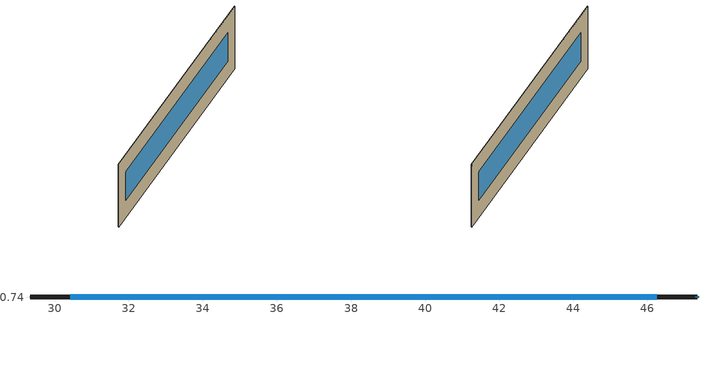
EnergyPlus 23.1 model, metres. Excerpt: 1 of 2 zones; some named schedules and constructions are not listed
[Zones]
Zone_1
 floor outside (90.1-2019 Nonresidential CZ 0 Exterior Floor (Mass)): 47.34,-60.75 29.34,-60.75 29.34,-60.72 47.34,-60.72 z13.4
 wall outside (90.1-2019 Nonresidential CZ 0 Exterior Wall (Mass)): 29.34,-60.75 47.34,-60.75 47.34,-60.72 29.34,-60.72 z13.4:17.4
 wall to Zone_0 (Interior Partition (Mass)_FLIPPED): 29.34,-60.72 29.34,-60.75 z13.4:17.4
 window (DoublePaneLoEe2): 47.34,-60.74 47.34,-60.73 z13.41:17.39; 30.43,-60.75 46.25,-60.75 / 46.25,-60.72 30.43,-60.72 z14.49:16.31
 roof outside (Interior Slab (Mass)): 29.34,-60.75 47.34,-60.75 47.34,-60.72 29.34,-60.72 z17.4
[Schedule:Day:Hourly]
f5d1a5e0-6397-49ba-97f2-50ca594443c5: Fraction, 1, 1, 1, 0, 0, 0, 1, 1, 1, 1, 1, 1, 0, 0, 0, 0, 1, 1, 1, 1, 1, 1, 1, 1
834a503a-e249-46df-be7e-c83462705357: Fraction, 1, 0, 0, 0, 0, 1, 0, 0, 1, 1, 1, 0, 0, 0, 0, 0, 0, 0, 0, 1, 1, 1, 1, 1
40b528ab-b24b-4a97-88ea-20605f0f146e: Fraction, 1, 1, 0, 0, 0, 1, 1, 0, 1, 1, 0, 0, 0, 0, 0, 0, 0, 0, 0, 0, 1, 1, 1, 1
7135fe91-7a56-42d8-9f05-2538765478e6: Fraction, 1, 1, 1, 1, 1, 1, 1, 0, 1, 1, 0, 0, 0, 0, 0, 0, 1, 0, 0, 0, 0, 0, 1, 1
00993750-ca70-45e0-b77b-235518686110: Fraction, 1, 1, 1, 1, 1, 1, 1, 1, 1, 0, 1, 0, 0, 0, 1, 1, 1, 1, 1, 1, 1, 1, 0, 0
4db14749-81ab-4926-98cb-6855e4e341df: Fraction, 0, 0, 0, 0, 0, 0, 0, 0, 0, 1, 0, 1, 1, 0, 1, 1, 1, 1, 1, 0, 1, 1, 1, 0
f0777058-d1e5-416d-9cc5-324919dd1dd5: Fraction, 0, 0, 0, 0, 0, 0, 0, 0, 1, 1, 1, 0, 0, 0, 1, 1, 0, 0, 1, 1, 1, 1, 1, 0
ad8df6dd-6a04-4665-8f9c-641c98253522: Fraction, 1, 1, 1, 1, 1, 1, 1, 1, 1, 1, 0, 1, 0, 0, 0, 1, 1, 1, 1, 1, 1, 1, 1, 1
0558c565-3fe7-4936-a319-ba253aaeb9f8: Fraction, 1, 0, 0, 0, 0, 0, 0, 0, 0, 1, 0, 0, 0, 0, 0, 1, 1, 1, 1, 0, 1, 0, 0, 0
c583e1ed-686b-48c2-985e-9afd4489185b: Fraction, 1, 1, 1, 1, 0, 0, 0, 0, 0, 0, 0, 1, 1, 1, 1, 1, 1, 1, 0, 1, 1, 1, 1, 1
e97c0ad3-0b79-4757-a647-7c3c78aedb3f: Fraction, 1, 0, 1, 1, 0, 1, 1, 0, 1, 1, 0, 0, 0, 1, 1, 0, 1, 1, 1, 1, 1, 1, 1, 1
1d172206-033b-4de1-b687-a3d332ff5e42: Fraction, 1, 1, 1, 1, 0, 0, 0, 0, 1, 1, 0, 0, 1, 1, 1, 1, 1, 1, 1, 1, 1, 1, 1, 1
52084818-adea-4e75-9d54-e9a8c58c24b4: Fraction, 1, 1, 1, 1, 1, 0, 1, 1, 1, 0, 1, 0, 0, 0, 0, 0, 1, 1, 1, 1, 1, 1, 1, 0
de361151-4cdb-48ff-842c-84b03c593cb1: Fraction, 0, 0, 0, 0, 0, 0, 0, 0, 1, 0, 0, 0, 0, 0, 0, 0, 1, 1, 1, 1, 1, 1, 1, 1
e293a58e-ac37-41b5-b4b3-748d6fc0c2e4: Fraction, 1, 1, 1, 1, 1, 1, 1, 1, 1, 0, 0, 0, 0, 0, 0, 1, 1, 1, 1, 1, 1, 1, 1, 1
5d70bbf6-99cd-4a9e-9674-3d1cabe58e25: Fraction, 1, 0, 1, 1, 0, 0, 0, 0, 1, 0, 0, 0, 0, 0, 0, 0, 0, 0, 1, 1, 1, 1, 1, 1
70af1cb2-3b59-410c-b978-c41c9fe6b872: Fraction, 1, 1, 0, 0, 0, 0, 0, 0, 1, 1, 1, 1, 1, 0, 1, 0, 0, 1, 1, 1, 1, 1, 1, 1
b090a75d-d048-4e4b-940b-c92555f4c8f9: Fraction, 1, 1, 0, 0, 0, 0, 0, 0, 0, 0, 1, 1, 1, 1, 1, 1, 1, 1, 1, 1, 0, 1, 1, 1
50fb4844-370f-45b0-8b5b-3bcb33a40b30: Fraction, 0, 0, 0, 0, 0, 1, 1, 1, 1, 1, 1, 0, 0, 0, 0, 0, 0, 1, 1, 1, 1, 1, 1, 1
cc31ba9f-1ee9-4753-8b7c-ad5efeb59152: Fraction, 1, 0, 0, 0, 0, 0, 0, 1, 1, 1, 1, 1, 1, 1, 1, 1, 0, 0, 0, 0, 0, 0, 0, 0
eb9240b8-c6c5-4c04-99bb-64eb8d129f8a: Fraction, 1, 0, 1, 1, 0, 1, 1, 1, 1, 1, 1, 1, 0, 1, 1, 1, 1, 1, 1, 1, 1, 1, 1, 1
c9663958-a7d0-4dcb-babd-867d2b9d6023: Fraction, 1, 0, 0, 0, 0, 0, 0, 0, 0, 0, 1, 1, 1, 1, 1, 0, 0, 1, 1, 1, 1, 1, 1, 1
266df083-0884-4cda-86ed-0fb728643cb4: Fraction, 0, 0, 0, 1, 0, 0, 0, 0, 1, 1, 0, 0, 0, 0, 0, 0, 0, 0, 1, 1, 1, 1, 1, 1
25f711dd-86ad-49a7-a50a-27051020677c: Fraction, 1, 0, 1, 1, 1, 1, 1, 1, 1, 1, 0, 1, 1, 1, 0, 0, 0, 0, 0, 1, 1, 1, 1, 0
cb2b745d-1443-4041-af2b-6512f7c50947: Fraction, 0, 0, 0, 0, 0, 1, 0, 0, 0, 1, 1, 1, 1, 0, 0, 1, 1, 1, 1, 1, 1, 1, 1, 0
7b73f9e4-3ce3-4b6e-9f3a-9817c56a7b8a: Fraction, 0, 0, 0, 0, 0, 0, 1, 1, 1, 1, 1, 0, 0, 0, 0, 0, 0, 1, 1, 1, 1, 1, 1, 1
0651a473-47fb-415e-bf40-3d1976d4ff57: Fraction, 1, 0, 0, 0, 0, 0, 0, 1, 1, 1, 1, 0, 0, 0, 0, 1, 1, 1, 1, 1, 1, 1, 1, 1
0de7f3b1-aa4d-4f06-9cab-08b2713187fb: Fraction, 1, 1, 0, 0, 0, 0, 0, 1, 1, 1, 0, 0, 0, 0, 1, 1, 1, 1, 1, 1, 1, 1, 1, 1
1271fc63-bc26-4072-b415-f69ceb92282d: Fraction, 0, 0, 0, 0, 0, 0, 0, 1, 1, 0, 0, 0, 1, 1, 1, 1, 1, 1, 1, 1, 1, 1, 1, 1
b585e86e-29a6-43fa-8105-49bf3a663720: Fraction, 0, 0, 0, 0, 0, 0, 0, 0, 1, 0, 0, 1, 1, 1, 0, 0, 1, 1, 1, 1, 1, 1, 1, 1
649ff305-3d52-4711-a6c2-b030d9be3ffd: Fraction, 1, 1, 1, 0, 0, 0, 1, 1, 1, 0, 0, 0, 0, 0, 0, 0, 0, 0, 1, 1, 1, 1, 1, 1
69a3fa37-fe09-41fe-966e-d521aa723097: Fraction, 1, 1, 1, 1, 1, 1, 1, 0, 0, 0, 0, 1, 1, 1, 1, 1, 1, 1, 1, 1, 1, 1, 1, 0
8d8739d7-ab47-4c96-8224-8894a763cc09: Fraction, 0, 0, 0, 0, 0, 0, 0, 0, 1, 1, 1, 0, 0, 0, 0, 1, 1, 1, 0, 0, 0, 0, 0, 0
56184e29-b744-4d01-84f5-54075bb5d5a8: Fraction, 0, 0, 0, 0, 0, 0, 0, 0, 0, 0, 0, 0, 0, 0, 0, 1, 1, 1, 1, 0, 0, 0, 1, 0
251d444d-66a2-4a1c-a6f9-01c396263dd5: Fraction, 0, 0, 0, 0, 0, 0, 0, 0, 1, 1, 0, 0, 1, 0, 1, 1, 1, 1, 1, 1, 1, 1, 1, 0
2abd06fe-40c1-47d0-92f8-d2feeba2e34f: Fraction, 0, 0, 0, 0, 0, 0, 0, 1, 1, 1, 0, 1, 1, 1, 1, 1, 1, 1, 1, 0, 0, 0, 0, 0
c8f551f0-d073-4ae7-8426-7f1f31d9bbf2: Fraction, 0, 0, 0, 0, 0, 1, 1, 1, 1, 1, 0, 0, 0, 0, 0, 0, 0, 1, 1, 1, 1, 1, 1, 1
547f62c9-fc6b-4101-8a49-48ed2c2a12c7: Fraction, 0, 0, 0, 0, 0, 0, 0, 0, 0, 0, 1, 1, 1, 1, 1, 1, 0, 1, 1, 1, 1, 1, 1, 1
4bbf57fa-955c-4be7-a4d1-47c4f3d376ce: Fraction, 0, 0, 0, 0, 0, 0, 0, 0, 0, 0, 0, 0, 1, 1, 1, 1, 1, 1, 1, 1, 1, 0, 0, 0
57ea373a-9558-46b7-888c-cff4cecdf39d: Fraction, 0, 0, 0, 0, 0, 0, 0, 1, 1, 1, 0, 0, 0, 0, 0, 0, 0, 1, 1, 1, 1, 0, 0, 0
5ad0b89c-468b-4c6a-82e9-828a6b0adbc9: Fraction, 0, 0, 0, 0, 0, 0, 0, 0, 1, 1, 0, 0, 0, 0, 1, 0, 0, 0, 0, 0, 0, 0, 0, 0
2068819d-2022-4913-a7a0-d9097976ee1c: Fraction, 0, 0, 0, 0, 0, 0, 0, 0, 0, 1, 1, 1, 1, 0, 1, 1, 1, 1, 1, 1, 1, 1, 1, 1
d8294980-c50d-4880-a609-9bdb457263eb: Fraction, 0, 0, 0, 0, 0, 0, 0, 0, 1, 0, 0, 0, 0, 0, 0, 0, 0, 1, 0, 0, 0, 0, 0, 0
097f9c3a-d27e-41a0-bfda-fe65a8a4e2c4: Fraction, 0, 0, 0, 0, 0, 0, 0, 0, 1, 1, 0, 0, 0, 0, 0, 0, 1, 1, 1, 1, 1, 1, 0, 0
d8f0fdb0-e239-4a39-a5ba-0a95422f73f9: Fraction, 0, 0, 0, 0, 0, 0, 0, 1, 1, 1, 0, 0, 0, 1, 1, 1, 1, 0, 0, 0, 0, 0, 0, 0
d350e619-d052-476a-8d7c-f026fe475d27: Fraction, 0, 0, 0, 0, 0, 0, 0, 0, 1, 1, 0, 0, 0, 0, 0, 0, 0, 1, 1, 1, 1, 1, 1, 0
5ed2b973-8a70-441e-8955-e952670afdec: Fraction, 0, 0, 0, 0, 1, 0, 0, 1, 1, 1, 1, 0, 0, 0, 0, 0, 1, 1, 1, 1, 1, 1, 1, 1
ddcc7ac5-1b7a-49e7-b455-ee573a5f7601: Fraction, 1, 1, 1, 1, 1, 0, 0, 0, 1, 1, 1, 1, 1, 0, 1, 1, 1, 1, 1, 1, 1, 1, 1, 1
b9504567-0681-43a5-86fa-be2ccce5e768: Fraction, 0, 0, 0, 0, 0, 0, 0, 0, 1, 1, 0, 0, 0, 0, 1, 1, 1, 1, 1, 1, 1, 1, 1, 1
55e555a3-736d-4f00-b633-9bdee2a6accf: Fraction, 1, 1, 1, 1, 1, 1, 1, 0, 1, 1, 1, 1, 1, 0, 1, 1, 1, 1, 1, 1, 1, 1, 0, 0
c167cb18-662b-444c-bd0f-45ddf4aaa0cd: Fraction, 0, 0, 0, 0, 0, 0, 0, 0, 1, 1, 1, 0, 1, 1, 1, 1, 1, 1, 1, 1, 1, 0, 0, 0
a1c5e63c-e50d-4efc-b3dd-188784d7fac2: Fraction, 0, 0, 0, 0, 0, 0, 0, 0, 1, 1, 1, 1, 0, 0, 0, 1, 1, 1, 1, 1, 1, 1, 0, 0
b4f91867-db87-4c45-bc3e-e562c32eb691: Fraction, 0, 0, 0, 0, 0, 0, 0, 0, 0, 1, 1, 1, 0, 0, 1, 1, 1, 1, 1, 0, 0, 0, 0, 0
479f52f3-6b6c-4cd3-905e-ec135258c3d9: Fraction, 0, 0, 0, 0, 0, 0, 0, 0, 1, 0, 1, 1, 0, 0, 0, 0, 0, 0, 0, 0, 0, 0, 0, 0
648d12e7-f0b5-447e-9d0d-eb64784abc1f: Fraction, 0, 0, 0, 0, 0, 0, 0, 0, 1, 1, 0, 1, 1, 1, 1, 1, 1, 1, 0, 0, 0, 0, 0, 0
b2d7dd44-d561-4be0-9d96-f4923cd3843a: Fraction, 0, 0, 0, 0, 0, 0, 0, 0, 0, 1, 1, 1, 1, 0, 1, 1, 1, 1, 0, 0, 0, 0, 0, 0
ac3ede4a-53c5-4899-9bc6-6f0a74a91907: Fraction, 0, 0, 0, 0, 0, 0, 0, 0, 0, 1, 1, 1, 0, 1, 1, 1, 1, 1, 1, 1, 1, 1, 1, 0
7917cbc3-52cc-41a0-86b2-997aec3db33b: Fraction, 0, 0, 0, 0, 0, 0, 0, 0, 0, 1, 1, 1, 0, 0, 0, 0, 1, 0, 0, 0, 0, 0, 0, 0
39cac266-b7b9-4523-98dc-ade6eb0e8bfd: Fraction, 0, 0, 0, 0, 0, 0, 0, 0, 1, 1, 0, 0, 1, 1, 1, 1, 0, 0, 0, 0, 0, 0, 0, 0
660b3870-0330-448d-b454-09c3004d202d: Fraction, 0, 0, 0, 0, 0, 0, 0, 0, 1, 1, 1, 1, 0, 0, 0, 0, 0, 0, 0, 0, 0, 0, 0, 0
4a3f2344-7e8c-4ad2-aa5b-dbd3b93c8778: Fraction, 0, 0, 0, 0, 0, 0, 0, 0, 1, 1, 1, 1, 1, 1, 1, 0, 0, 0, 0, 0, 0, 0, 0, 0
9b343f60-4260-420f-ada2-4a644afccd8f: Fraction, 0, 0, 0, 0, 0, 0, 0, 0, 0, 0, 0, 0, 0, 0, 0, 1, 1, 1, 0, 0, 0, 0, 0, 0
c8860e63-abbe-4bcc-8dc7-3e1013d30b13: Fraction, 0, 0, 0, 0, 0, 0, 0, 0, 1, 0, 0, 0, 0, 0, 0, 0, 0, 0, 0, 0, 0, 0, 0, 0
5168f774-e662-4435-bb4b-956d79bc2e65: Fraction, 0, 0, 0, 0, 0, 0, 0, 0, 0, 1, 1, 1, 1, 1, 1, 1, 0, 0, 1, 1, 1, 1, 0, 0
22a0db62-222c-49f5-823f-4f76a1125767: Fraction, 0, 0, 0, 0, 0, 0, 0, 1, 1, 1, 0, 0, 0, 0, 0, 0, 0, 1, 1, 1, 1, 1, 1, 1
b31e953b-c2a3-4bfe-8ae2-437e34550fe0: Fraction, 1, 0, 0, 0, 0, 0, 0, 0, 1, 1, 0, 1, 0, 0, 0, 1, 1, 1, 1, 1, 1, 1, 1, 0
470eb5df-6f6b-4068-b108-31dfa416070a: Fraction, 0, 0, 0, 0, 0, 0, 0, 0, 1, 1, 1, 0, 0, 0, 1, 1, 1, 0, 0, 0, 0, 0, 0, 0
d7f2002d-5580-4785-b2de-43a7e0ba4d24: Fraction, 0, 0, 0, 0, 0, 0, 0, 0, 1, 1, 0, 0, 0, 0, 0, 0, 0, 0, 1, 1, 1, 1, 0, 0
a75d0288-6a93-401a-82f9-e7e0be9e3cba: Fraction, 0, 0, 0, 0, 0, 0, 0, 0, 1, 1, 0, 1, 1, 1, 0, 0, 0, 0, 0, 0, 0, 0, 0, 0
c7fe85d0-79f3-49e5-a3b2-9cb138e82a17: Fraction, 0, 0, 0, 0, 0, 0, 0, 0, 1, 1, 1, 0, 0, 1, 1, 1, 1, 1, 1, 1, 0, 0, 0, 0
87b89377-3dce-4c90-8bb8-d00c576dd912: Fraction, 0, 0, 0, 0, 0, 0, 0, 0, 1, 1, 0, 0, 0, 0, 1, 1, 0, 1, 1, 1, 1, 0, 0, 0
668b4129-e88f-4247-9eb3-4e021877a03a: Fraction, 0, 0, 0, 0, 0, 0, 0, 0, 0, 1, 0, 0, 0, 0, 0, 0, 0, 1, 1, 1, 1, 1, 0, 0
00a602ec-3daa-42a6-84f3-4829cd9022bd: Fraction, 0, 0, 0, 0, 0, 0, 0, 0, 1, 1, 0, 0, 0, 1, 0, 0, 1, 1, 0, 0, 0, 0, 0, 0
aae20ac7-a2fd-47e7-bbc6-162e5368072a: Fraction, 0, 0, 0, 0, 0, 0, 0, 0, 0, 1, 1, 1, 1, 0, 1, 1, 1, 1, 1, 1, 1, 0, 0, 0
24e04d6f-dd86-4c5d-8fa2-72ba4f1b1cd3: Fraction, 0, 0, 0, 0, 0, 0, 0, 0, 1, 1, 1, 0, 0, 0, 0, 1, 1, 1, 1, 1, 1, 1, 1, 1
dcfae260-cad7-479b-a577-a3038f96baa6: Fraction, 1, 0, 0, 0, 0, 0, 0, 1, 1, 1, 0, 0, 0, 0, 1, 1, 1, 1, 1, 1, 0, 0, 0, 1
581256a3-3e54-4c03-acab-065a5a39c91d: Fraction, 1, 1, 1, 1, 1, 1, 1, 1, 1, 1, 1, 0, 0, 1, 1, 0, 1, 1, 1, 1, 1, 1, 1, 1
365f37a5-ea59-4d15-b4fb-91f5dbe10636: Fraction, 1, 1, 1, 1, 1, 1, 1, 1, 1, 1, 1, 0, 0, 0, 0, 1, 1, 1, 1, 1, 1, 1, 1, 1
4f2bdeaa-5073-482e-b276-0c9ba3e5faa0: Fraction, 1, 1, 1, 1, 1, 1, 1, 1, 1, 1, 1, 0, 1, 1, 1, 1, 1, 1, 1, 1, 1, 1, 1, 1
06b46dd5-e259-4654-8e2b-7897db854d17: Fraction, 1, 1, 1, 1, 0, 1, 1, 1, 1, 1, 1, 0, 0, 0, 1, 1, 1, 1, 1, 1, 1, 1, 1, 1
01516a93-0431-4873-84aa-28a3286a1e04: Fraction, 1, 1, 1, 1, 0, 1, 1, 1, 1, 1, 1, 0, 0, 0, 1, 0, 0, 0, 1, 1, 0, 0, 0, 0
681f37a6-6326-4c42-98c4-aea2e0d3394b: Fraction, 0, 0, 0, 1, 0, 0, 0, 0, 1, 0, 0, 0, 0, 0, 0, 0, 0, 0, 0, 0, 0, 0, 0, 0
c176fbd7-a6fb-4d14-9e88-08ab9a2c7927: Fraction, 0, 0, 0, 0, 0, 0, 0, 0, 0, 1, 1, 1, 0, 0, 1, 1, 0, 0, 0, 0, 0, 0, 0, 0
5cb91022-5bbc-4216-a2af-84318086daa2: Fraction, 0, 0, 0, 0, 0, 0, 0, 0, 0, 1, 1, 0, 0, 1, 0, 1, 0, 0, 1, 0, 1, 1, 0, 1
90e0683e-8af5-4199-b457-4414ea3da4ff: Fraction, 1, 0, 0, 0, 0, 0, 0, 0, 0, 0, 0, 0, 0, 1, 1, 1, 1, 1, 1, 1, 0, 0, 0, 0
2847e3df-52d9-4424-8448-ceea1d3f8976: Fraction, 0, 0, 0, 0, 0, 0, 0, 0, 0, 0, 0, 0, 1, 1, 1, 1, 1, 1, 1, 0, 0, 0, 0, 0
92851f47-a7b3-40e3-b988-ea3d367d2589: Fraction, 0, 0, 0, 0, 0, 0, 0, 0, 0, 0, 0, 0, 0, 0, 1, 0, 0, 0, 1, 0, 0, 0, 0, 0
3a7e4ad3-d68d-48fc-a14b-5cb408ea5f59: Fraction, 0, 0, 0, 0, 0, 0, 0, 0, 0, 1, 1, 1, 1, 1, 1, 1, 1, 1, 1, 1, 0, 0, 0, 0
d3344303-c76c-4501-8331-b3f9c1a6b319: Fraction, 0, 0, 0, 0, 0, 0, 0, 0, 1, 1, 1, 1, 0, 0, 0, 0, 1, 1, 1, 1, 1, 1, 0, 1
fc298598-0034-4ba1-bf1b-378f0cef5a2d: Fraction, 0, 0, 0, 0, 0, 0, 0, 0, 0, 0, 1, 0, 0, 0, 0, 1, 1, 1, 1, 1, 0, 0, 0, 1
1dc9d93e-2f7a-4b95-ba1d-b346b72c6484: Fraction, 0, 0, 0, 0, 0, 0, 0, 0, 0, 1, 1, 1, 1, 0, 0, 0, 0, 0, 0, 0, 0, 0, 0, 0
5fb0e2a8-d617-4c5e-aa79-ddb787e3fd70: Fraction, 0, 0, 0, 0, 0, 0, 0, 0, 0, 0, 1, 1, 1, 1, 1, 1, 1, 0, 1, 0, 0, 0, 0, 0
795e3d23-e59d-49e2-85e3-50dad5314516: Fraction, 0, 0, 0, 0, 0, 0, 0, 0, 1, 1, 1, 1, 0, 1, 0, 1, 0, 0, 0, 0, 1, 0, 0, 0
0186de83-fc95-42b5-bd75-67243f512df4: Fraction, 0, 0, 0, 0, 0, 0, 0, 0, 1, 1, 1, 1, 0, 1, 1, 1, 1, 1, 1, 1, 1, 0, 0, 0
84b0c0d7-28bb-4cf5-bfe2-203083b965c4: Fraction, 0, 0, 0, 0, 0, 0, 0, 0, 1, 1, 1, 0, 1, 0, 0, 1, 1, 1, 1, 1, 1, 1, 1, 0
423df983-0fd7-428a-ba98-7a18617dee60: Fraction, 0, 0, 1, 1, 0, 0, 1, 0, 1, 1, 1, 1, 0, 1, 1, 1, 1, 1, 1, 1, 1, 1, 1, 1
53111c19-1169-4eed-ada1-99b328f13db2: Fraction, 1, 1, 0, 1, 1, 1, 0, 1, 1, 1, 1, 1, 1, 0, 0, 1, 1, 1, 1, 1, 1, 1, 1, 1
1fb1c6cc-d0a8-48c9-85fb-d79653113b73: Fraction, 1, 1, 1, 1, 1, 1, 1, 1, 1, 1, 1, 0, 0, 0, 0, 0, 1, 1, 1, 1, 1, 1, 0, 1
a9b97e25-2992-43b3-96a8-ced0c78f38d0: Fraction, 0, 0, 1, 1, 0, 1, 1, 0, 1, 1, 1, 0, 0, 0, 0, 1, 1, 1, 1, 1, 1, 1, 1, 1
b1740e64-edf9-4d94-a5fe-62798b45e813: Fraction, 1, 0, 1, 0, 0, 0, 0, 0, 1, 1, 1, 0, 0, 0, 0, 0, 1, 1, 1, 1, 1, 1, 1, 1
01f54c2f-e995-4fdd-8a70-d750e93bc324: Fraction, 1, 0, 0, 0, 0, 0, 0, 0, 1, 1, 1, 1, 0, 0, 0, 0, 1, 1, 1, 1, 1, 1, 1, 1
1b854252-a1ce-450d-85da-e009f3b93e1f: Fraction, 1, 1, 1, 0, 0, 1, 1, 0, 1, 1, 1, 0, 0, 0, 0, 0, 1, 1, 1, 1, 1, 1, 1, 1
f66de179-5b4e-4e87-946d-90d6a76bc50e: Fraction, 1, 0, 0, 0, 0, 1, 1, 0, 1, 1, 1, 1, 1, 1, 1, 1, 1, 1, 1, 1, 1, 1, 0, 0
[Schedule:Year]
CoolAvail_Zone_0: Fraction, CoolAvail_Zone_0_0, 1, 1, 1, 7, CoolAvail_Zone_0_1, 1, 8, 1, 14, CoolAvail_Zone_0_2, 1, 15, 1, 21, CoolAvail_Zone_0_3, 1, 22, 1, 28, CoolAvail_Zone_0_4, 1, 29, 2, 4, CoolAvail_Zone_0_5, 2, 5, 2, 11, CoolAvail_Zone_0_6, 2, 12, 2, 18, CoolAvail_Zone_0_7, 2, 19, 2, 25, CoolAvail_Zone_0_8, 2, 26, 3, 4, CoolAvail_Zone_0_9, 3, 5, 3, 11, CoolAvail_Zone_0_10, 3, 12, 3, 18, CoolAvail_Zone_0_11, 3, 19, 3, 25, CoolAvail_Zone_0_12, 3, 26, 4, 1, CoolAvail_Zone_0_13, 4, 2, 4, 8, CoolAvail_Zone_0_14, 4, 9, 4, 15, CoolAvail_Zone_0_15, 4, 16, 4, 22, CoolAvail_Zone_0_16, 4, 23, 4, 29, CoolAvail_Zone_0_17, 4, 30, 5, 6, CoolAvail_Zone_0_18, 5, 7, 5, 13, CoolAvail_Zone_0_19, 5, 14, 5, 20, CoolAvail_Zone_0_20, 5, 21, 5, 27, CoolAvail_Zone_0_21, 5, 28, 6, 3, CoolAvail_Zone_0_22, 6, 4, 6, 10, CoolAvail_Zone_0_23, 6, 11, 6, 17, CoolAvail_Zone_0_24, 6, 18, 6, 24, CoolAvail_Zone_0_25, 6, 25, 7, 1, CoolAvail_Zone_0_26, 7, 2, 7, 8, CoolAvail_Zone_0_27, 7, 9, 7, 15, CoolAvail_Zone_0_28, 7, 16, 7, 22, CoolAvail_Zone_0_29, 7, 23, 7, 29, CoolAvail_Zone_0_30, 7, 30, 8, 5, CoolAvail_Zone_0_31, 8, 6, 8, 12, CoolAvail_Zone_0_32, 8, 13, 8, 19, CoolAvail_Zone_0_33, 8, 20, 8, 26, CoolAvail_Zone_0_34, 8, 27, 9, 2, CoolAvail_Zone_0_35, 9, 3, 9, 9, CoolAvail_Zone_0_36, 9, 10, 9, 16, CoolAvail_Zone_0_37, 9, 17, 9, 23, CoolAvail_Zone_0_38, 9, 24, 9, 30, CoolAvail_Zone_0_39, 10, 1, 10, 7, CoolAvail_Zone_0_40, 10, 8, 10, 14, CoolAvail_Zone_0_41, 10, 15, 10, 21, CoolAvail_Zone_0_42, 10, 22, 10, 28, CoolAvail_Zone_0_43, 10, 29, 11, 4, CoolAvail_Zone_0_44, 11, 5, 11, 11, CoolAvail_Zone_0_45, 11, 12, 11, 18, CoolAvail_Zone_0_46, 11, 19, 11, 25, CoolAvail_Zone_0_47, 11, 26, 12, 2, CoolAvail_Zone_0_48, 12, 3, 12, 9, CoolAvail_Zone_0_49, 12, 10, 12, 16, CoolAvail_Zone_0_50, 12, 17, 12, 23, CoolAvail_Zone_0_51, 12, 24, 12, 30, CoolAvail_Zone_0_52, 12, 31, 12, 31
[Schedule:Week:Daily]
CoolAvail_Zone_0_0: 5e122dd7-fc3c-455a-91ce-cf76c236a0cb, 5821922f-d7f5-49cc-95d3-01a9df49b309, d53c5f77-82d2-41ba-aa09-8cbb5e060767, 5e438c21-30e0-4979-9ffc-b9c7a94951c6, 82dbc832-7277-4d18-b28b-98d28c5e9800, e00d17ef-e2a7-4de6-9a70-2ee0f59d9fa1, 7450ac93-0c0c-4cf2-a4e2-7dc199182cfc, 5e122dd7-fc3c-455a-91ce-cf76c236a0cb, 5e122dd7-fc3c-455a-91ce-cf76c236a0cb, 5e122dd7-fc3c-455a-91ce-cf76c236a0cb, 5e122dd7-fc3c-455a-91ce-cf76c236a0cb, 5e122dd7-fc3c-455a-91ce-cf76c236a0cb
CoolAvail_Zone_0_1: 0ff2f873-fb49-4e20-8d10-565a3b00dc39, 1a274ab9-2811-4375-acb8-fe74c0e1f599, d08ff17a-5e42-439a-b4be-9707794e3755, d85c121b-daa8-4dde-a096-e8c03d4e692b, 88fd34f4-6b6f-4afe-afb2-52d121bda770, c72608ba-3e29-4bfe-ac27-303a3d67ff78, ff2cd8d4-971d-4592-861e-2a5160faf72f, 0ff2f873-fb49-4e20-8d10-565a3b00dc39, 0ff2f873-fb49-4e20-8d10-565a3b00dc39, 0ff2f873-fb49-4e20-8d10-565a3b00dc39, 0ff2f873-fb49-4e20-8d10-565a3b00dc39, 0ff2f873-fb49-4e20-8d10-565a3b00dc39
CoolAvail_Zone_0_2: 71ee23fc-8e54-4c46-8304-564569b59674, b74d8b39-a10c-406f-bd32-2eb5639977a8, 88fd34f4-6b6f-4afe-afb2-52d121bda770, 3895e1ee-9798-4a8f-baf8-f37ce22933a2, 5821922f-d7f5-49cc-95d3-01a9df49b309, 89738c9d-eb16-46f0-9bcf-dd41f163f8d1, ab1d63d7-9c1c-4044-945e-2cccc5c98ef7, 71ee23fc-8e54-4c46-8304-564569b59674, 71ee23fc-8e54-4c46-8304-564569b59674, 71ee23fc-8e54-4c46-8304-564569b59674, 71ee23fc-8e54-4c46-8304-564569b59674, 71ee23fc-8e54-4c46-8304-564569b59674
CoolAvail_Zone_0_3: cddc467d-18ef-4ccf-9a41-54f2c3da8b83, efd77838-4eec-4c5f-b8a6-eb490e463796, 05384fea-2b85-4b80-916d-ceec533a70d3, df30fd45-5156-46b1-aa4e-a0309ff7c48d, 3f71a803-6c39-4e5f-9eb4-17e68875ec3f, 5e122dd7-fc3c-455a-91ce-cf76c236a0cb, 4abe63dc-5a91-4857-8f23-7b3173fbe13d, cddc467d-18ef-4ccf-9a41-54f2c3da8b83, cddc467d-18ef-4ccf-9a41-54f2c3da8b83, cddc467d-18ef-4ccf-9a41-54f2c3da8b83, cddc467d-18ef-4ccf-9a41-54f2c3da8b83, cddc467d-18ef-4ccf-9a41-54f2c3da8b83
CoolAvail_Zone_0_4: 22645a95-e3e3-4e47-84ce-e19694097d5c, bb3770ab-cf0f-4f57-8f92-2efa38df5a7f, 51b73933-5faa-4f33-a4c3-e0e3dc2e2ccb, b2c723f9-7210-49c5-a962-b0575fcffbbf, bc49ab0f-7a72-41f3-b279-637d69c6387c, 9e81d430-3ed5-46fe-ab75-ad17a892c4a9, bb3770ab-cf0f-4f57-8f92-2efa38df5a7f, 22645a95-e3e3-4e47-84ce-e19694097d5c, 22645a95-e3e3-4e47-84ce-e19694097d5c, 22645a95-e3e3-4e47-84ce-e19694097d5c, 22645a95-e3e3-4e47-84ce-e19694097d5c, 22645a95-e3e3-4e47-84ce-e19694097d5c
CoolAvail_Zone_0_5: 6307b9c6-eb23-4573-a101-3bf559213b7d, c710e749-c721-469a-aeb5-de86940a6e32, 174daae5-29e5-427d-9ea0-9fa2c1f4bbc1, 3abb5433-6146-46cf-a2d8-ef45da5e2195, 75bf80d9-d167-41d4-a0d0-fd2988daea69, 10b1b44d-dea7-420f-bdb8-75d08d7788a4, bc55d591-1191-42e6-8778-6c6176139bc8, 6307b9c6-eb23-4573-a101-3bf559213b7d, 6307b9c6-eb23-4573-a101-3bf559213b7d, 6307b9c6-eb23-4573-a101-3bf559213b7d, 6307b9c6-eb23-4573-a101-3bf559213b7d, 6307b9c6-eb23-4573-a101-3bf559213b7d
CoolAvail_Zone_0_6: 0924134b-173e-42d0-83c3-50524885f67f, 0b8343a3-87ff-4615-8658-660655e90c54, aa2e3497-5377-4023-bac5-c46c7ccaf27e, becf1bd3-00d3-4d2f-9c88-8ab20a3ac017, 6aa3420e-d737-4b97-ae4f-f514ed72c0b2, 498c9cd0-02e1-4c7a-9da3-5a71b669dba6, 064ffd58-fe0f-4059-8b37-1194e96d6c5a, 0924134b-173e-42d0-83c3-50524885f67f, 0924134b-173e-42d0-83c3-50524885f67f, 0924134b-173e-42d0-83c3-50524885f67f, 0924134b-173e-42d0-83c3-50524885f67f, 0924134b-173e-42d0-83c3-50524885f67f
CoolAvail_Zone_0_7: 5ef7cb9b-9379-403d-9152-8658c2eaef7a, 36c48860-7a86-42f1-b6d6-99d621bf7ac0, 4861dc03-ebd6-44d1-8958-e8c6b7cf11cb, 94a48080-6958-457c-80d4-3e8a4d83598d, 00bad071-4823-44d2-be8c-a076b2d41e89, 3215bba3-f9b7-4d2a-af9d-cc108d520b90, a6b48c90-2a71-45d3-b041-0a9cec46d0b3, 5ef7cb9b-9379-403d-9152-8658c2eaef7a, 5ef7cb9b-9379-403d-9152-8658c2eaef7a, 5ef7cb9b-9379-403d-9152-8658c2eaef7a, 5ef7cb9b-9379-403d-9152-8658c2eaef7a, 5ef7cb9b-9379-403d-9152-8658c2eaef7a
CoolAvail_Zone_0_8: 1cbce906-97d4-4ec7-ae47-a3bdfe9499be, 6f149a5b-a1b8-4ed3-bb08-67313d811afe, ca01c2e8-bfcb-45dc-951e-a4c669cc0a5e, 36e392e8-60ae-423c-a4a0-73e230f3a3f3, 0b07ec8c-5feb-4090-8414-4b6f69d20ece, 3a1c02f4-2602-4e34-8a79-8eeb042f8d18, fccea0fb-0cdf-4d19-8bc5-56d01fc2e149, 1cbce906-97d4-4ec7-ae47-a3bdfe9499be, 1cbce906-97d4-4ec7-ae47-a3bdfe9499be, 1cbce906-97d4-4ec7-ae47-a3bdfe9499be, 1cbce906-97d4-4ec7-ae47-a3bdfe9499be, 1cbce906-97d4-4ec7-ae47-a3bdfe9499be
CoolAvail_Zone_0_9: 9dffd2d2-ea2b-45bc-a19b-1c83e8c5dffe, 86a68de1-1fc0-4712-bec6-8d038104b2fb, fccea0fb-0cdf-4d19-8bc5-56d01fc2e149, 1c8c916a-9d94-4f69-8406-a001143061ab, 0a62f615-5626-4ed9-bee6-f5f5645c271f, 486e0cb7-fb5f-42e0-b959-23532784b55e, 65d83b76-d768-4316-916d-8ff87edf8221, 9dffd2d2-ea2b-45bc-a19b-1c83e8c5dffe, 9dffd2d2-ea2b-45bc-a19b-1c83e8c5dffe, 9dffd2d2-ea2b-45bc-a19b-1c83e8c5dffe, 9dffd2d2-ea2b-45bc-a19b-1c83e8c5dffe, 9dffd2d2-ea2b-45bc-a19b-1c83e8c5dffe
CoolAvail_Zone_0_10: f33c251f-c448-4f34-acdc-9296913cb963, fccea0fb-0cdf-4d19-8bc5-56d01fc2e149, 1e64c5f0-ea69-499c-a3f2-88cb54c70e39, 25650708-a871-45eb-983e-905203d9f1ac, 40dcebbc-e193-4cdf-aa9b-9fb6ebe96a95, 686fb87a-657e-48a5-aab9-e3a89b5e11d2, 7d85447e-d884-4ef5-9efd-b0ee5bd0f9b9, f33c251f-c448-4f34-acdc-9296913cb963, f33c251f-c448-4f34-acdc-9296913cb963, f33c251f-c448-4f34-acdc-9296913cb963, f33c251f-c448-4f34-acdc-9296913cb963, f33c251f-c448-4f34-acdc-9296913cb963
CoolAvail_Zone_0_11: fccea0fb-0cdf-4d19-8bc5-56d01fc2e149, 74e03a1d-5291-4e09-9014-5d77da922762, 73783337-7019-4efc-8718-c4891df36ef1, 830a1994-ad12-4ee6-909d-78e1fc909f31, 7c8c8b98-383f-4af5-946c-09cdf159e17c, 06046247-c905-4572-a296-16975c1ab42d, f9fcaf1c-df19-43a4-99df-c5febb9f8ca9, fccea0fb-0cdf-4d19-8bc5-56d01fc2e149, fccea0fb-0cdf-4d19-8bc5-56d01fc2e149, fccea0fb-0cdf-4d19-8bc5-56d01fc2e149, fccea0fb-0cdf-4d19-8bc5-56d01fc2e149, fccea0fb-0cdf-4d19-8bc5-56d01fc2e149
CoolAvail_Zone_0_12: bd00290f-6da8-4924-89fa-ac3ff1f4d563, 15712048-36c8-4657-b232-2fa4be9f3cf3, e64b5f5f-1a76-4417-aada-c47ef49d3d0a, 4b5d0a13-a101-4a7d-8d17-ddf9a06eabf6, c8e8bc85-5a1c-43fc-958a-f49e6209b268, 42ab27aa-6b10-4655-874d-27dd831202d0, 4cf64cd8-329b-4f9a-aae6-33dcb1a78b6d, bd00290f-6da8-4924-89fa-ac3ff1f4d563, bd00290f-6da8-4924-89fa-ac3ff1f4d563, bd00290f-6da8-4924-89fa-ac3ff1f4d563, bd00290f-6da8-4924-89fa-ac3ff1f4d563, bd00290f-6da8-4924-89fa-ac3ff1f4d563
CoolAvail_Zone_0_13: ae5d6c59-b049-44ee-b762-458fa28e92d3, ee54a76a-455d-4412-b952-aa4240b13ff8, 7857f798-bd08-4410-bdfd-eb7778490508, 5ed62711-f151-448a-b31c-5b5e09acbba4, f8df60b2-7cc1-46d0-a16b-52f5bd6a1cf6, f47bec45-4bb1-4110-bda8-5ffec9c0edd7, 344504de-d951-40ef-88ed-f53e76322b2a, ae5d6c59-b049-44ee-b762-458fa28e92d3, ae5d6c59-b049-44ee-b762-458fa28e92d3, ae5d6c59-b049-44ee-b762-458fa28e92d3, ae5d6c59-b049-44ee-b762-458fa28e92d3, ae5d6c59-b049-44ee-b762-458fa28e92d3
CoolAvail_Zone_0_14: e6a95fe9-1459-49cf-8d46-e763e08beb3e, fd231fdf-e976-40da-9469-6945f54b70d8, dda3708f-8483-4999-bbbf-7e7fd688d093, 45e7b7f2-176d-480f-a823-61acac81eed6, bb68c7b6-ce21-491f-a057-95df6b4f63ae, b092312b-0d32-4823-ad3e-af13fc37e4b7, 1ac1af70-b072-401a-8c24-9a61e1d3f625, e6a95fe9-1459-49cf-8d46-e763e08beb3e, e6a95fe9-1459-49cf-8d46-e763e08beb3e, e6a95fe9-1459-49cf-8d46-e763e08beb3e, e6a95fe9-1459-49cf-8d46-e763e08beb3e, e6a95fe9-1459-49cf-8d46-e763e08beb3e
CoolAvail_Zone_0_15: 03ff1d5e-44f0-4541-be95-5fa49b972bc4, 67e215bc-cbcc-4072-ad8e-7e52a70afc42, 192b814e-b277-4991-a108-e6a0b4808867, 07694591-6cb6-4266-91c9-b981713056c0, a7d51200-c842-46ed-8453-c37e45720b3c, b5a316bf-77c9-4be3-a9ff-fd2bcc382c15, db2c19bd-986c-4fcb-bccc-f5f51efe9991, 03ff1d5e-44f0-4541-be95-5fa49b972bc4, 03ff1d5e-44f0-4541-be95-5fa49b972bc4, 03ff1d5e-44f0-4541-be95-5fa49b972bc4, 03ff1d5e-44f0-4541-be95-5fa49b972bc4, 03ff1d5e-44f0-4541-be95-5fa49b972bc4
CoolAvail_Zone_0_16: b672d49b-7f8a-445d-934c-85ff2f402e42, 087159eb-02f1-490f-9d0f-e516c1d7d9f0, 70ab4027-b1da-497b-b030-ef72c75c25f6, 4d15880b-0f85-4d75-8e23-b5fd8422f204, 1bf48632-1c76-41bb-b737-2190384d1e05, 6bd37ab7-e187-401e-afa4-1ac76cdb9039, 956f13a7-7d95-4058-a20c-dabbb344cbaa, b672d49b-7f8a-445d-934c-85ff2f402e42, b672d49b-7f8a-445d-934c-85ff2f402e42, b672d49b-7f8a-445d-934c-85ff2f402e42, b672d49b-7f8a-445d-934c-85ff2f402e42, b672d49b-7f8a-445d-934c-85ff2f402e42
CoolAvail_Zone_0_17: 1257b1d6-2076-4543-b136-85799a084ae1, b213ef15-ea65-422e-9623-6ab08a226abe, 7b28ba46-3ef3-4a10-b61b-b1d4f316b0c8, 2b5e5b4f-d860-4ad2-9c8d-2d8aab07dfee, 1117641f-38b3-4a06-bd27-4ba3f43f9f5d, 298fca0f-64a4-4a4b-92af-06da223e705f, 013857b6-deff-4f2c-97ae-554901afd187, 1257b1d6-2076-4543-b136-85799a084ae1, 1257b1d6-2076-4543-b136-85799a084ae1, 1257b1d6-2076-4543-b136-85799a084ae1, 1257b1d6-2076-4543-b136-85799a084ae1, 1257b1d6-2076-4543-b136-85799a084ae1
CoolAvail_Zone_0_18: 9c8b551b-a502-47f8-b73a-4195fb9a83a7, b6f1d5b4-e952-48d1-ae6f-c9196c5762e5, 81505be8-2054-4bdf-ac8c-c323d075bcec, 9c8b551b-a502-47f8-b73a-4195fb9a83a7, 1d66dae1-47c2-4d1c-9691-a141cda49c65, f53d6b77-fe21-4e1e-ab19-9376d918c806, bef5118f-6a25-438e-b981-0e3e2c163f1f, 9c8b551b-a502-47f8-b73a-4195fb9a83a7, 9c8b551b-a502-47f8-b73a-4195fb9a83a7, 9c8b551b-a502-47f8-b73a-4195fb9a83a7, 9c8b551b-a502-47f8-b73a-4195fb9a83a7, 9c8b551b-a502-47f8-b73a-4195fb9a83a7
CoolAvail_Zone_0_19: b92c9c5d-c482-4b56-b1dd-cbbdceb857e2, 577e1dc1-be84-47f4-9fe4-4939bec6ee1b, c351d472-44d0-40d4-b38f-78192fc12e80, 19b461c3-991d-4859-bb59-1b2ffb38bdc9, bc2cb067-4004-4a24-9293-21f9aba800ba, c8953d96-142b-485e-8068-ae58e49eb762, 94aeb5f6-b867-4bec-b217-01a9dcf5b857, b92c9c5d-c482-4b56-b1dd-cbbdceb857e2, b92c9c5d-c482-4b56-b1dd-cbbdceb857e2, b92c9c5d-c482-4b56-b1dd-cbbdceb857e2, b92c9c5d-c482-4b56-b1dd-cbbdceb857e2, b92c9c5d-c482-4b56-b1dd-cbbdceb857e2
CoolAvail_Zone_0_20: 434a390b-8115-42ef-9adf-d7d86ef6af5e, dc4c6c56-e240-4ea3-87d2-e626af225af8, b92c9c5d-c482-4b56-b1dd-cbbdceb857e2, b12aa54f-a7cf-4047-8672-fd6f77640a9f, 13a4f764-8116-4548-98b0-acb6d4b41da5, bd956d3f-53c7-4f60-b585-8a7d3f78f43a, 2f964af8-9b26-43cb-9f2d-3683a6dd3b0c, 434a390b-8115-42ef-9adf-d7d86ef6af5e, 434a390b-8115-42ef-9adf-d7d86ef6af5e, 434a390b-8115-42ef-9adf-d7d86ef6af5e, 434a390b-8115-42ef-9adf-d7d86ef6af5e, 434a390b-8115-42ef-9adf-d7d86ef6af5e
CoolAvail_Zone_0_21: f2423f88-0310-406d-a72b-535ee40befe3, c710e749-c721-469a-aeb5-de86940a6e32, 435975ba-126b-41a1-b40d-b33660050cac, 9e8ef03a-b25a-4ff2-b230-3b21f3184209, a2d7c4d5-2e76-465f-bec5-f6d3ded6ba26, 8ac04d9c-a186-4c63-8c6e-cccb1c11a821, 0ea5cc6c-93b8-486f-9cf6-04fa34730901, f2423f88-0310-406d-a72b-535ee40befe3, f2423f88-0310-406d-a72b-535ee40befe3, f2423f88-0310-406d-a72b-535ee40befe3, f2423f88-0310-406d-a72b-535ee40befe3, f2423f88-0310-406d-a72b-535ee40befe3
CoolAvail_Zone_0_22: 6ab479a5-7398-471d-89d8-31ee9cbe77ed, 4d536939-8688-4f97-a301-4d61a1aceba7, c0e4840e-e371-49ef-b81b-d36cd5be9784, 4535bf25-ef7f-4da8-8792-8b175d88a3cc, 3bbd4379-2bba-4733-8b58-e57dcd731b1f, d765053f-3269-44a9-b4f3-83c197581d16, f54d58ab-4e30-4ac7-8182-78fa50c6e06c, 6ab479a5-7398-471d-89d8-31ee9cbe77ed, 6ab479a5-7398-471d-89d8-31ee9cbe77ed, 6ab479a5-7398-471d-89d8-31ee9cbe77ed, 6ab479a5-7398-471d-89d8-31ee9cbe77ed, 6ab479a5-7398-471d-89d8-31ee9cbe77ed
CoolAvail_Zone_0_23: 78608daf-ec83-4314-b782-3d3d73580cc9, 0608681f-032f-4add-ab8f-7497bc064a75, bf277900-f837-4df5-9647-5a7e458b22f8, 22836636-c563-4efd-a260-2510c45247e3, 657052c9-399a-452a-b749-aa9e12888ca6, 92186bad-8f10-4ac9-92b6-ed3a483441cc, 5a272f99-9a7b-4f39-9d3b-16b3522600da, 78608daf-ec83-4314-b782-3d3d73580cc9, 78608daf-ec83-4314-b782-3d3d73580cc9, 78608daf-ec83-4314-b782-3d3d73580cc9, 78608daf-ec83-4314-b782-3d3d73580cc9, 78608daf-ec83-4314-b782-3d3d73580cc9
CoolAvail_Zone_0_24: 7cb59023-cc7f-4726-97e5-403daaaeb305, cd328d70-ce1c-4bf3-9609-a227ba400ce7, b5ace2dd-d1e5-4711-861a-3febd568bc3f, f7c24330-bbd3-46bb-8941-c0d7166bb466, b5ccc23b-3921-477e-94de-a3c4cb1839fc, a5d7a7ef-7cd9-40d9-b8e3-10f607040ec4, 1e8f2f58-de4e-4bd2-a5f8-e95821458d35, 7cb59023-cc7f-4726-97e5-403daaaeb305, 7cb59023-cc7f-4726-97e5-403daaaeb305, 7cb59023-cc7f-4726-97e5-403daaaeb305, 7cb59023-cc7f-4726-97e5-403daaaeb305, 7cb59023-cc7f-4726-97e5-403daaaeb305
CoolAvail_Zone_0_25: 9e6feac1-9a53-4f5d-8ab8-0207efe4da7c, 12076981-f45a-469a-b868-43260b9e1b3e, 19155413-2dd3-492f-ac65-24dbc50da755, af324e8e-07bd-406b-a7ea-8d96996e374e, 5513e952-7698-4702-affe-b3d21205aac1, c531a41c-6b7c-41b8-9ab5-6b90bcc35b04, a5afd061-848d-4a69-8e31-54a4a83e9d9d, 9e6feac1-9a53-4f5d-8ab8-0207efe4da7c, 9e6feac1-9a53-4f5d-8ab8-0207efe4da7c, 9e6feac1-9a53-4f5d-8ab8-0207efe4da7c, 9e6feac1-9a53-4f5d-8ab8-0207efe4da7c, 9e6feac1-9a53-4f5d-8ab8-0207efe4da7c
CoolAvail_Zone_0_26: 67743683-ab17-4354-b889-132f05878d78, 916419c0-973c-44ef-b4a0-9aa2c99c03e9, 1c573b7f-4106-40ce-a6a6-ddc777583897, d66f036b-7bcc-4783-b1f1-5b119b3a4656, 6a44c201-5ae7-4cae-8a71-af094f2aa5e6, ad8411bd-dda5-4984-9f67-0cf6c0b467de, f4b71a9d-0b8f-410e-96bf-7fd9d9750cae, 67743683-ab17-4354-b889-132f05878d78, 67743683-ab17-4354-b889-132f05878d78, 67743683-ab17-4354-b889-132f05878d78, 67743683-ab17-4354-b889-132f05878d78, 67743683-ab17-4354-b889-132f05878d78
CoolAvail_Zone_0_27: c563611d-1b63-4508-9f5e-cf8be9e8e6cc, 66ff424a-1ff7-4506-ac76-27a8ac66daff, 9f2379ce-36cb-44d1-8414-bf74e8e3df3e, 82cfeca1-831b-4a1f-96c6-445697cf499e, dd11aa71-3dbd-44ac-b1ff-11136e9c1109, 05fac058-773e-49f1-86db-7c122a043875, e5ce39ad-37d5-4812-a6fd-7a2abab2b0a8, c563611d-1b63-4508-9f5e-cf8be9e8e6cc, c563611d-1b63-4508-9f5e-cf8be9e8e6cc, c563611d-1b63-4508-9f5e-cf8be9e8e6cc, c563611d-1b63-4508-9f5e-cf8be9e8e6cc, c563611d-1b63-4508-9f5e-cf8be9e8e6cc
CoolAvail_Zone_0_28: 04c06a63-196f-4733-b435-b4bd46b178f5, c0a2523b-8ef3-4222-a99d-1af75cf2e534, 01792130-2f53-4f42-9d8e-13fef50f551b, b0aae611-d5b5-4c2e-85e1-0e5f409b08dc, 2b5e5b4f-d860-4ad2-9c8d-2d8aab07dfee, 524658c0-b01f-4365-8830-c6e5308db01e, f2423f88-0310-406d-a72b-535ee40befe3, 04c06a63-196f-4733-b435-b4bd46b178f5, 04c06a63-196f-4733-b435-b4bd46b178f5, 04c06a63-196f-4733-b435-b4bd46b178f5, 04c06a63-196f-4733-b435-b4bd46b178f5, 04c06a63-196f-4733-b435-b4bd46b178f5
CoolAvail_Zone_0_29: 654fff05-3755-432c-8dd6-ee1599e190d8, 375d82db-f1a8-41b2-96be-276ebe5a9af3, a6ecbbc0-ef65-4d1d-8b8b-975e98bb3ba2, c1319149-d75e-455b-beba-a157a981a041, 2b5e5b4f-d860-4ad2-9c8d-2d8aab07dfee, 2b5e5b4f-d860-4ad2-9c8d-2d8aab07dfee, 61550211-1521-4721-b9bb-815716f77fa1, 654fff05-3755-432c-8dd6-ee1599e190d8, 654fff05-3755-432c-8dd6-ee1599e190d8, 654fff05-3755-432c-8dd6-ee1599e190d8, 654fff05-3755-432c-8dd6-ee1599e190d8, 654fff05-3755-432c-8dd6-ee1599e190d8
CoolAvail_Zone_0_30: 45e26bfd-374c-4636-aebc-3ca04afcbd18, fccea0fb-0cdf-4d19-8bc5-56d01fc2e149, 2f31f523-4b96-41fa-9795-88b4f0414400, 8acb4d89-e430-497a-9e1b-0c6214fc1de1, 4c460cd6-9163-4f1c-bcdc-af8bf89f1609, 12bc19b1-546b-4d70-8033-33b568e87d44, c66c80ce-49a1-44b8-a918-6a3ee0485dee, 45e26bfd-374c-4636-aebc-3ca04afcbd18, 45e26bfd-374c-4636-aebc-3ca04afcbd18, 45e26bfd-374c-4636-aebc-3ca04afcbd18, 45e26bfd-374c-4636-aebc-3ca04afcbd18, 45e26bfd-374c-4636-aebc-3ca04afcbd18
CoolAvail_Zone_0_31: 43436a96-69dd-4cb3-aa18-94b6dcad7b68, b12aa54f-a7cf-4047-8672-fd6f77640a9f, a6ecbbc0-ef65-4d1d-8b8b-975e98bb3ba2, ffb8c4f1-c1e6-4194-a8b4-6ae4b80df6b5, 3619b8d8-f4c4-468c-960d-151ee85bd38c, 4115d5af-811b-490e-ab11-a642b367de22, 3c34fde9-4759-408b-bdef-4815a8d86bfe, 43436a96-69dd-4cb3-aa18-94b6dcad7b68, 43436a96-69dd-4cb3-aa18-94b6dcad7b68, 43436a96-69dd-4cb3-aa18-94b6dcad7b68, 43436a96-69dd-4cb3-aa18-94b6dcad7b68, 43436a96-69dd-4cb3-aa18-94b6dcad7b68
CoolAvail_Zone_0_32: fee0f441-833c-4a82-89d3-29d052abd15a, ce0e1338-75d8-472b-8c72-a7b8cc2cb0c1, de74230f-2334-4f9e-a98e-91bdeb19f327, 262bf794-c4c3-4d1c-bae3-887e1b554367, 595ecf3b-e2f5-4907-b00e-12d8f5095918, 431bdac7-264a-468d-8a10-6df936522c61, d97c1465-cca5-4750-b662-24b5a276adf2, fee0f441-833c-4a82-89d3-29d052abd15a, fee0f441-833c-4a82-89d3-29d052abd15a, fee0f441-833c-4a82-89d3-29d052abd15a, fee0f441-833c-4a82-89d3-29d052abd15a, fee0f441-833c-4a82-89d3-29d052abd15a
CoolAvail_Zone_0_33: 9e9d1a6f-a68a-473c-8bc5-2f85ebdb939b, f663b618-5189-46db-9df3-985f1fd2b0c1, da47f6fe-1cfd-4504-a5bc-7f7aecf1f100, 6988b1ad-99d5-4966-a2d2-6ce8c57083d8, 31672c41-51d9-485e-8b41-f4b4a64ef8ee, 435975ba-126b-41a1-b40d-b33660050cac, 92ad3de4-8ca8-4acb-aa97-063eab1c9305, 9e9d1a6f-a68a-473c-8bc5-2f85ebdb939b, 9e9d1a6f-a68a-473c-8bc5-2f85ebdb939b, 9e9d1a6f-a68a-473c-8bc5-2f85ebdb939b, 9e9d1a6f-a68a-473c-8bc5-2f85ebdb939b, 9e9d1a6f-a68a-473c-8bc5-2f85ebdb939b
CoolAvail_Zone_0_34: 7bd149a4-71c2-4bc0-98c4-dc74722ea5c5, aee6b4fc-273f-45ea-b4cc-0e693bdce8dc, 68c929d9-517f-4841-a812-2cea84338011, b3e39b82-3edb-4903-aaf2-c9ee1ce176b7, 5202b45f-c0db-423a-b526-3fa280e42a42, 8e9c2c1a-0c09-4aa6-a376-134a21f03818, a280add1-478a-432d-95fc-1a645356b6ef, 7bd149a4-71c2-4bc0-98c4-dc74722ea5c5, 7bd149a4-71c2-4bc0-98c4-dc74722ea5c5, 7bd149a4-71c2-4bc0-98c4-dc74722ea5c5, 7bd149a4-71c2-4bc0-98c4-dc74722ea5c5, 7bd149a4-71c2-4bc0-98c4-dc74722ea5c5
CoolAvail_Zone_0_35: 42bab90f-ec15-4224-a580-34eb6064caf6, 8aff0156-eec4-44a4-a5d3-cb6fa5b48bd3, 0ff2f873-fb49-4e20-8d10-565a3b00dc39, 42253daf-9ac2-491b-9082-b329f53f48f9, 064ffd58-fe0f-4059-8b37-1194e96d6c5a, 61a4d698-e975-4fe0-b343-bd0980c175de, bbaa8ee8-60e9-4e4d-9b11-acde37fb7abc, 42bab90f-ec15-4224-a580-34eb6064caf6, 42bab90f-ec15-4224-a580-34eb6064caf6, 42bab90f-ec15-4224-a580-34eb6064caf6, 42bab90f-ec15-4224-a580-34eb6064caf6, 42bab90f-ec15-4224-a580-34eb6064caf6
CoolAvail_Zone_0_36: 6f960c57-0503-4de9-a7de-d5ff8e9584b7, 434a390b-8115-42ef-9adf-d7d86ef6af5e, acafbd80-da13-44eb-b9dc-9dfb69c19e68, 53cec71a-a2d8-4bf6-ba96-29f008fc7bc4, 817fe1fa-101e-4aaa-885c-72391d78a738, 154cca0d-f944-4b23-906a-acdf914bf53b, 19155413-2dd3-492f-ac65-24dbc50da755, 6f960c57-0503-4de9-a7de-d5ff8e9584b7, 6f960c57-0503-4de9-a7de-d5ff8e9584b7, 6f960c57-0503-4de9-a7de-d5ff8e9584b7, 6f960c57-0503-4de9-a7de-d5ff8e9584b7, 6f960c57-0503-4de9-a7de-d5ff8e9584b7
CoolAvail_Zone_0_37: 2b5e5b4f-d860-4ad2-9c8d-2d8aab07dfee, c36a66c6-a8b0-41bf-b6bd-04dd9d340aaf, 15d394f7-d3c2-433a-a992-63909c91195e, 7ecba451-27c1-4f81-9660-5adfc40bad15, e948ef02-8de1-4b04-ad82-79e7e611bbd8, 5821922f-d7f5-49cc-95d3-01a9df49b309, 6b07f8a9-022d-4d8c-9ff2-7d756757f24a, 2b5e5b4f-d860-4ad2-9c8d-2d8aab07dfee, 2b5e5b4f-d860-4ad2-9c8d-2d8aab07dfee, 2b5e5b4f-d860-4ad2-9c8d-2d8aab07dfee, 2b5e5b4f-d860-4ad2-9c8d-2d8aab07dfee, 2b5e5b4f-d860-4ad2-9c8d-2d8aab07dfee
CoolAvail_Zone_0_38: e78fbb71-cb65-4d8b-ad1c-b0f868b2063b, aacdff99-74b2-4594-934c-4c0d875a4fbe, 6f960c57-0503-4de9-a7de-d5ff8e9584b7, 606722d6-81a9-4e94-8645-b42a4bba2f16, f589d4c1-f945-401c-8bfb-9f871ebfca69, b322f26d-2b82-45a4-a9e4-5ea0776ec2b3, 99484e36-d3e3-4e39-a398-3c425e7c1511, e78fbb71-cb65-4d8b-ad1c-b0f868b2063b, e78fbb71-cb65-4d8b-ad1c-b0f868b2063b, e78fbb71-cb65-4d8b-ad1c-b0f868b2063b, e78fbb71-cb65-4d8b-ad1c-b0f868b2063b, e78fbb71-cb65-4d8b-ad1c-b0f868b2063b
CoolAvail_Zone_0_39: 0db4458b-18ab-40fb-865a-3ccdc99c1b85, 5b909fd8-5222-4c32-8c05-8db2ba92d4e8, aac1a514-3891-4040-9776-4605f6334db4, 78fbb384-a6c5-4ef6-a1c3-20ae0e99d378, dbe6a6c0-1e82-49dd-8b91-ebb976cc7f59, 1ba1cbe9-d793-4335-b7a9-c889cda2bede, 2b5e5b4f-d860-4ad2-9c8d-2d8aab07dfee, 0db4458b-18ab-40fb-865a-3ccdc99c1b85, 0db4458b-18ab-40fb-865a-3ccdc99c1b85, 0db4458b-18ab-40fb-865a-3ccdc99c1b85, 0db4458b-18ab-40fb-865a-3ccdc99c1b85, 0db4458b-18ab-40fb-865a-3ccdc99c1b85
CoolAvail_Zone_0_40: c1319149-d75e-455b-beba-a157a981a041, 837cd333-f478-43ed-86dd-1d01ea5d7962, 6c4bf219-39cc-48ed-9d2c-77fdfee0c247, 8237b620-87ac-40df-9965-b29ffb4628e2, afbace06-4174-491b-8169-a51901c3d5af, c3b3bf3d-5410-417e-b84d-28d31e9ee4be, 27616b70-ed09-4b39-9a9b-81c415c79c82, c1319149-d75e-455b-beba-a157a981a041, c1319149-d75e-455b-beba-a157a981a041, c1319149-d75e-455b-beba-a157a981a041, c1319149-d75e-455b-beba-a157a981a041, c1319149-d75e-455b-beba-a157a981a041
CoolAvail_Zone_0_41: a6f3e211-c8c1-47e5-adaf-6d6230d980c7, b52b174c-6c81-4eb4-836a-0f10fdedbeb9, 8827a4cf-c011-4293-b9fb-078cf82ba01f, 41ffba48-9efe-4540-8e0b-fbcc6dfec68a, 4ea5bda0-a17f-4663-ab63-0669a194132d, 50a7bd4f-efd8-4481-a6c0-ca477d15d23a, 4d19ed2e-f19b-419d-82e1-1b49a180bb63, a6f3e211-c8c1-47e5-adaf-6d6230d980c7, a6f3e211-c8c1-47e5-adaf-6d6230d980c7, a6f3e211-c8c1-47e5-adaf-6d6230d980c7, a6f3e211-c8c1-47e5-adaf-6d6230d980c7, a6f3e211-c8c1-47e5-adaf-6d6230d980c7
CoolAvail_Zone_0_42: ffefa2a4-5b0a-4822-945b-1b47acef2028, d4ac464f-8bd5-48cf-92ce-25951b4eb6a9, e093c5af-5032-49d6-b5c9-4190b9061040, 32450e39-9022-41f7-82e1-6e8cf49faa04, c218cb6b-87df-4228-b544-d46af0d9f6d5, b9444eae-f53e-4db1-acf2-016167be85a2, 5b51f80e-b03c-4f64-8458-940d5b68ab6e, ffefa2a4-5b0a-4822-945b-1b47acef2028, ffefa2a4-5b0a-4822-945b-1b47acef2028, ffefa2a4-5b0a-4822-945b-1b47acef2028, ffefa2a4-5b0a-4822-945b-1b47acef2028, ffefa2a4-5b0a-4822-945b-1b47acef2028
CoolAvail_Zone_0_43: 88af9ae5-f275-4624-ba02-56362a42ffed, 32d43994-4c01-4df6-98a0-0a22cd7816a8, d90ba03c-6115-483e-92c0-e18b9580dfa1, 0924879e-d346-49f3-bbb0-d43a1276c7fa, 227b2836-01ef-46c7-81a9-3ae1037ec586, 29f19c8b-9026-42d8-a41d-7694a35c8274, ee21c629-050f-4514-81f1-40bf71300436, 88af9ae5-f275-4624-ba02-56362a42ffed, 88af9ae5-f275-4624-ba02-56362a42ffed, 88af9ae5-f275-4624-ba02-56362a42ffed, 88af9ae5-f275-4624-ba02-56362a42ffed, 88af9ae5-f275-4624-ba02-56362a42ffed
CoolAvail_Zone_0_44: 1aebf19f-abf5-4325-91e5-47ad2d556fb8, c355ceb1-cf34-4fd4-afa5-99d09f085e4a, 9e05c2ab-d2f4-43ef-8305-038ed64c7509, c5d3401e-d006-496b-a0ff-5d55472b3a24, 1f89fdc3-6fac-49eb-abcb-3c0b499c5b3a, 755ab3c1-d555-4566-9968-bbef8c4bf8f3, 620d7947-4db1-4ac7-9f15-ac5f84edce8a, 1aebf19f-abf5-4325-91e5-47ad2d556fb8, 1aebf19f-abf5-4325-91e5-47ad2d556fb8, 1aebf19f-abf5-4325-91e5-47ad2d556fb8, 1aebf19f-abf5-4325-91e5-47ad2d556fb8, 1aebf19f-abf5-4325-91e5-47ad2d556fb8
